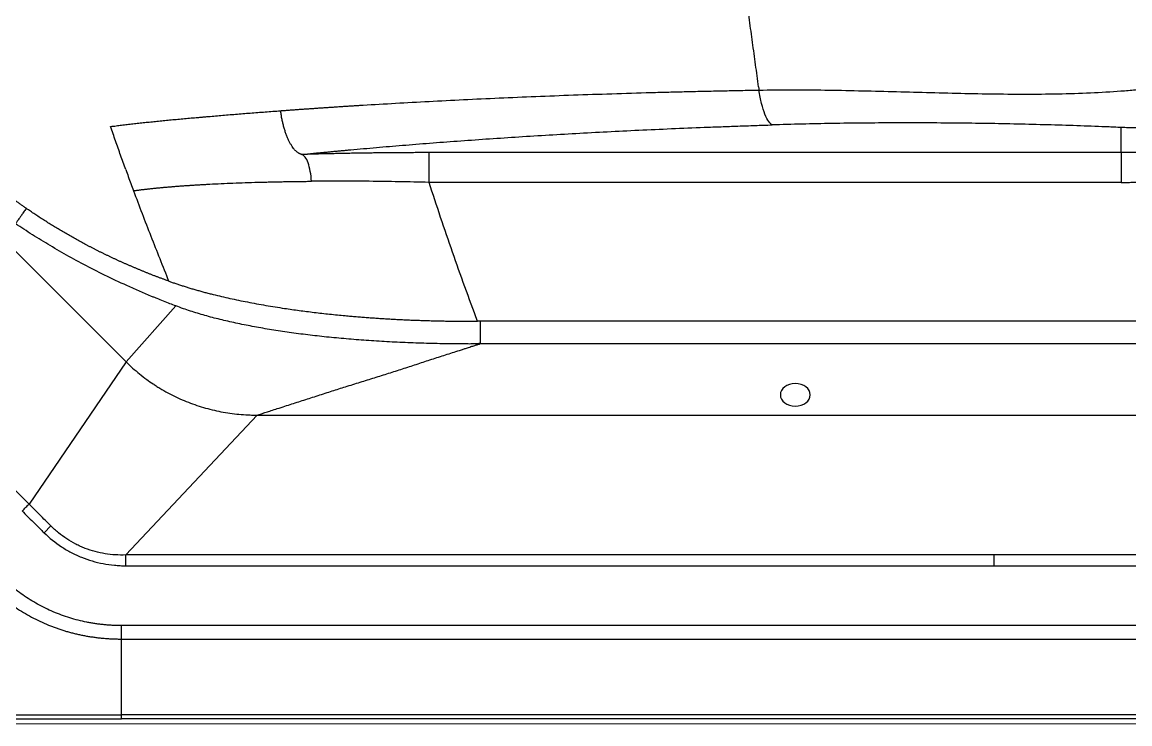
# Model space of a CAD drawing. Header units: inches. Extents: x 0 to 84, y -22 to 124.
# Drawn here: x 9.56 to 28.07, y 0.5 to 12.23 of the extents above; entities that cross this region are included whole.
import ezdxf

# ---------------------------------------------------------------- set-up
doc = ezdxf.new("R2010")
doc.units = ezdxf.units.IN
doc.header["$MEASUREMENT"] = 0
doc.layers.add('1', color=4, linetype='Continuous')

# ---------------------------------------------------------------- blocks, each defined once
blk = doc.blocks.new('2020 RELAY')
at = {"layer": '1', "color": 3, "linetype": 'Continuous', "lineweight": 25}
for p, q in [((7.454, 9.892), (11.294, 6.052)), ((27.929, 9.547), (27.929, 9.967)), ((9.673, 3.673), (3.889, 9.457)), ((16.359, 9.049), (16.359, 9.547)), ((27.929, 9.547), (16.359, 9.547)), ((27.929, 9.049), (16.359, 9.049)), ((12.127, 6.984), (11.294, 6.052)), ((28.526, 6.728), (17.213, 6.728)), ((17.213, 6.355), (28.526, 6.355)), ((11.294, 6.052), (9.673, 3.673)), ((11.289, 2.823), (13.484, 5.16)), ((13.484, 5.16), (30.25, 5.16)), ((9.923, 3.195), (10.035, 3.31)), ((30.25, 2.823), (11.289, 2.823)), ((25.803, 2.643), (25.803, 2.823)), ((11.289, 2.643), (30.25, 2.643)), ((48.879, 1.642), (11.22, 1.642)), ((11.22, 1.417), (48.879, 1.417)), ((48.879, 0.148), (11.22, 0.148)), ((48.879, 0.085), (11.22, 0.085))]:
    blk.add_line(p, q, dxfattribs=at)
at = {"layer": '1', "linetype": 'Continuous', "lineweight": 18}
blk.add_line((78.2, 0), (5.882, 0), dxfattribs=at)
at = {"layer": '1', "color": 3, "linetype": 'Continuous', "lineweight": 25, "flags": 128}
blk.add_lwpolyline([(21.866, 10.644), (21.87, 10.618), (21.873, 10.592)], dxfattribs=at)
at = {"layer": '1', "color": 1, "extrusion": (0, 0, -1)}
blk.add_ellipse((22.48, 5.499), major_axis=(0.25, 0), ratio=0.752466, dxfattribs=at)
at = {"layer": '1', "color": 3, "linetype": 'Continuous', "lineweight": 25}
for points, knots in [([(21.867, 10.644), (21.85, 10.768), (21.816, 11.016), (21.765, 11.389), (21.714, 11.762), (21.675, 12.05), (21.647, 12.253), (21.631, 12.372), (21.616, 12.491), (21.601, 12.61), (21.574, 12.831), (21.537, 13.155), (21.495, 13.586), (21.457, 14.023), (21.425, 14.464), (21.404, 14.814), (21.391, 15.07), (21.384, 15.231), (21.377, 15.392), (21.37, 15.553), (21.363, 15.715), (21.357, 15.877), (21.351, 16.039), (21.338, 16.418), (21.319, 17.013), (21.3, 17.828), (21.288, 18.643), (21.281, 19.46), (21.281, 20.276), (21.287, 21.093), (21.299, 21.908), (21.314, 22.56), (21.328, 23.048), (21.338, 23.373), (21.349, 23.697), (21.359, 23.974), (21.369, 24.204), (21.378, 24.387), (21.388, 24.569), (21.399, 24.751), (21.411, 24.932), (21.424, 25.112), (21.453, 25.494), (21.505, 26.072), (21.568, 26.629), (21.613, 26.976), (21.633, 27.125), (21.653, 27.273), (21.674, 27.422), (21.694, 27.571), (21.728, 27.82), (21.775, 28.168), (21.836, 28.615), (21.897, 29.063), (21.965, 29.56), (22.04, 30.107), (22.094, 30.505), (22.121, 30.703)], [0, 0, 0, 0, 0.019624, 0.039247, 0.05887, 0.078494, 0.08476, 0.090989, 0.0972, 0.103416, 0.109635, 0.131393, 0.153143, 0.17489, 0.196638, 0.218378, 0.226139, 0.233914, 0.241719, 0.24954, 0.257362, 0.265182, 0.273001, 0.28082, 0.319918, 0.359015, 0.398111, 0.437208, 0.476307, 0.515406, 0.554508, 0.593612, 0.609253, 0.624898, 0.640542, 0.656136, 0.66501, 0.673877, 0.682753, 0.691632, 0.70051, 0.709387, 0.718265, 0.757106, 0.795959, 0.803735, 0.811533, 0.819367, 0.827222, 0.835077, 0.84293, 0.86649, 0.890051, 0.913612, 0.937172, 0.968586, 1, 1, 1, 1]), ([(13.877, 10.248), (13.899, 10.249), (13.943, 10.252), (14.01, 10.257), (14.076, 10.262), (14.143, 10.267), (14.211, 10.272), (14.279, 10.277), (14.346, 10.281), (14.415, 10.286), (14.483, 10.291), (14.552, 10.295), (14.621, 10.3), (14.691, 10.305), (14.76, 10.309), (14.83, 10.314), (14.901, 10.319), (14.971, 10.323), (15.042, 10.328), (15.114, 10.332), (15.185, 10.337), (15.41, 10.351), (15.796, 10.373), (16.356, 10.404), (16.933, 10.433), (17.529, 10.461), (18.141, 10.487), (18.768, 10.511), (19.411, 10.532), (19.898, 10.547), (20.218, 10.556), (20.365, 10.56), (20.513, 10.563), (20.662, 10.567), (20.811, 10.571), (20.961, 10.574), (21.112, 10.577), (21.263, 10.581), (21.415, 10.584), (21.567, 10.587), (21.72, 10.59), (21.822, 10.591), (21.874, 10.592)], [0, 0, 0, 0, 0.010031, 0.020062, 0.030091, 0.04012, 0.050149, 0.060177, 0.070206, 0.080234, 0.090263, 0.100292, 0.110321, 0.120351, 0.130382, 0.140415, 0.150448, 0.160483, 0.17052, 0.180559, 0.190599, 0.200642, 0.275058, 0.349681, 0.424661, 0.499948, 0.575204, 0.650463, 0.725757, 0.800984, 0.817593, 0.83419, 0.850777, 0.867357, 0.883933, 0.900506, 0.917079, 0.933654, 0.950232, 0.966815, 0.983404, 1, 1, 1, 1]), ([(21.873, 10.592), (22.054, 10.596), (22.418, 10.598), (22.973, 10.594), (23.534, 10.583), (24.101, 10.569), (24.671, 10.553), (25.244, 10.538), (25.817, 10.528), (26.385, 10.524), (26.943, 10.53), (27.483, 10.548), (27.865, 10.572), (28.105, 10.591), (28.188, 10.599), (28.236, 10.604), (28.256, 10.605), (28.289, 10.609), (28.355, 10.615), (28.429, 10.623), (28.501, 10.632), (28.545, 10.637), (28.575, 10.641), (28.587, 10.642), (28.59, 10.642)], [0.2289549, 0.2289549, 0.2289549, 0.2289549, 0.2914539, 0.3539539, 0.4164539, 0.4789539, 0.5414539, 0.6039539, 0.6664539, 0.7289539, 0.7914539, 0.8539539, 0.9164539, 0.9320789, 0.9477039, 0.9496571, 0.9516102, 0.9555164, 0.9633289, 0.9789539, 0.9867664, 0.9945789, 0.9984852, 0.9999991, 0.9999991, 0.9999991, 0.9999991]), ([(11.036, 9.984), (11.051, 9.986), (11.081, 9.989), (11.127, 9.995), (11.173, 10.001), (11.22, 10.006), (11.266, 10.012), (11.314, 10.018), (11.361, 10.023), (11.409, 10.029), (11.458, 10.034), (11.507, 10.04), (11.556, 10.045), (11.606, 10.051), (11.657, 10.056), (11.708, 10.061), (11.759, 10.067), (11.811, 10.072), (11.863, 10.078), (11.916, 10.083), (11.969, 10.088), (12.023, 10.093), (12.077, 10.098), (12.132, 10.103), (12.187, 10.108), (12.242, 10.114), (12.298, 10.119), (12.355, 10.124), (12.411, 10.128), (12.468, 10.133), (12.526, 10.138), (12.584, 10.143), (12.662, 10.15), (12.76, 10.158), (12.881, 10.169), (13.002, 10.179), (13.124, 10.189), (13.246, 10.199), (13.37, 10.209), (13.495, 10.219), (13.621, 10.228), (13.748, 10.238), (13.834, 10.244), (13.877, 10.248)], [0, 0, 0, 0, 0.0194629, 0.0389311, 0.058406, 0.0778889, 0.0973813, 0.1168846, 0.1364003, 0.1559299, 0.175475, 0.195037, 0.2146171, 0.234213, 0.2538209, 0.2734367, 0.2930563, 0.312676, 0.3322916, 0.3518995, 0.3714958, 0.3910766, 0.4106381, 0.4301784, 0.4496984, 0.4691995, 0.4886832, 0.508151, 0.5276043, 0.5470443, 0.5664729, 0.5858919, 0.6053029, 0.6448627, 0.6843991, 0.7239134, 0.7634067, 0.8028799, 0.8423344, 0.8817715, 0.9211932, 0.9606019, 1, 1, 1, 1]), ([(14.231, 9.516), (14.23, 9.516), (14.227, 9.517), (14.222, 9.518), (14.216, 9.52), (14.211, 9.522), (14.205, 9.525), (14.198, 9.527), (14.191, 9.531), (14.184, 9.535), (14.172, 9.542), (14.157, 9.553), (14.139, 9.568), (14.124, 9.582), (14.109, 9.598), (14.092, 9.619), (14.074, 9.644), (14.058, 9.669), (14.045, 9.69), (14.033, 9.711), (14.018, 9.741), (13.999, 9.781), (13.977, 9.836), (13.956, 9.894), (13.94, 9.946), (13.928, 9.989), (13.92, 10.021), (13.912, 10.053), (13.905, 10.085), (13.898, 10.118), (13.892, 10.15), (13.887, 10.183), (13.882, 10.215), (13.878, 10.237), (13.877, 10.248)], [0, 0, 0, 0, 0.010141, 0.021228, 0.033262, 0.046249, 0.060183, 0.075055, 0.090849, 0.107548, 0.125138, 0.173839, 0.215141, 0.24917, 0.278298, 0.320013, 0.374123, 0.409648, 0.442373, 0.472328, 0.499561, 0.562789, 0.625411, 0.68764, 0.749656, 0.779423, 0.808687, 0.837462, 0.865756, 0.893572, 0.92091, 0.947766, 0.974132, 1, 1, 1, 1]), ([(29.718, 10.216), (29.621, 10.187), (29.392, 10.125), (29.014, 10.043), (28.655, 9.992), (28.413, 9.972), (28.31, 9.967), (28.272, 9.966), (28.234, 9.965), (28.187, 9.963), (28.11, 9.963), (28.034, 9.963), (27.967, 9.965), (27.938, 9.966), (27.929, 9.967)], [0.0149617, 0.0149617, 0.0149617, 0.0149617, 0.0625, 0.125, 0.1875, 0.21875, 0.2265625, 0.2304688, 0.234375, 0.2421875, 0.25, 0.265625, 0.2734375, 0.2771182, 0.2771182, 0.2771182, 0.2771182]), ([(14.231, 9.516), (14.254, 9.518), (14.298, 9.522), (14.365, 9.529), (14.433, 9.536), (14.501, 9.543), (14.569, 9.549), (14.637, 9.556), (14.705, 9.562), (14.773, 9.569), (14.842, 9.575), (14.911, 9.582), (14.98, 9.588), (15.167, 9.605), (15.475, 9.633), (15.914, 9.67), (16.365, 9.706), (16.83, 9.741), (17.306, 9.775), (17.797, 9.808), (18.298, 9.839), (18.811, 9.869), (19.333, 9.897), (19.865, 9.923), (20.406, 9.948), (20.866, 9.967), (21.239, 9.981), (21.474, 9.989), (21.664, 9.996), (21.807, 10.001), (21.95, 10.006), (22.046, 10.009), (22.094, 10.01)], [0, 0, 0, 0, 0.0104801, 0.0209407, 0.031382, 0.0418042, 0.0522075, 0.062592, 0.072958, 0.0833057, 0.0936351, 0.1039466, 0.1142404, 0.1245165, 0.1870612, 0.2490532, 0.3118547, 0.3739942, 0.4372644, 0.4998067, 0.5630639, 0.6255661, 0.6883492, 0.7504344, 0.8129653, 0.8750093, 0.9062702, 0.937405, 0.9530343, 0.9686755, 0.9843302, 1, 1, 1, 1]), ([(27.929, 9.967), (27.929, 9.967), (27.923, 9.967), (27.913, 9.967), (27.864, 9.97), (27.782, 9.973), (27.546, 9.983), (27.187, 9.996), (26.696, 10.011), (26.196, 10.024), (25.687, 10.034), (25.172, 10.04), (24.653, 10.044), (24.132, 10.044), (23.612, 10.041), (23.097, 10.035), (22.589, 10.024), (22.258, 10.015), (22.094, 10.01)], [0.2771182, 0.2771182, 0.2771182, 0.2771182, 0.2773438, 0.2792969, 0.28125, 0.296875, 0.3125, 0.375, 0.4375, 0.5, 0.5625, 0.625, 0.6875, 0.75, 0.8125, 0.875, 0.9375, 1, 1, 1, 1]), ([(11.29, 9.263), (11.275, 9.303), (11.246, 9.383), (11.203, 9.503), (11.161, 9.623), (11.119, 9.743), (11.077, 9.863), (11.05, 9.944), (11.036, 9.984)], [0, 0, 0, 0, 0.166637, 0.333283, 0.499941, 0.666612, 0.833298, 1, 1, 1, 1]), ([(9.625, 8.616), (9.61, 8.626), (9.58, 8.647), (9.534, 8.679), (9.49, 8.711), (9.445, 8.743), (9.4, 8.776), (9.356, 8.808), (9.313, 8.841), (9.269, 8.874), (9.226, 8.907), (9.183, 8.94), (9.14, 8.974), (9.098, 9.007), (9.056, 9.041), (9.014, 9.075), (8.973, 9.109), (8.932, 9.143), (8.891, 9.178), (8.85, 9.212), (8.81, 9.247), (8.769, 9.281), (8.73, 9.316), (8.69, 9.351), (8.651, 9.387), (8.612, 9.422), (8.573, 9.457), (8.547, 9.481), (8.534, 9.493)], [0, 0, 0, 0, 0.038279, 0.076572, 0.114879, 0.153201, 0.191538, 0.229888, 0.268254, 0.306634, 0.345029, 0.383439, 0.421863, 0.460302, 0.498756, 0.537224, 0.575707, 0.614205, 0.652717, 0.691245, 0.729788, 0.768346, 0.806919, 0.845507, 0.88411, 0.922726, 0.961356, 1, 1, 1, 1]), ([(16.359, 9.547), (16.342, 9.547), (16.307, 9.547), (16.256, 9.547), (16.204, 9.547), (16.152, 9.547), (16.1, 9.546), (16.048, 9.546), (15.996, 9.546), (15.945, 9.546), (15.893, 9.545), (15.842, 9.545), (15.79, 9.545), (15.739, 9.544), (15.687, 9.544), (15.636, 9.543), (15.585, 9.543), (15.533, 9.542), (15.482, 9.542), (15.431, 9.541), (15.38, 9.54), (15.329, 9.54), (15.262, 9.539), (15.18, 9.538), (15.084, 9.536), (14.987, 9.534), (14.891, 9.532), (14.795, 9.53), (14.7, 9.528), (14.605, 9.526), (14.511, 9.524), (14.417, 9.521), (14.324, 9.518), (14.262, 9.517), (14.231, 9.516)], [0, 0, 0, 0, 0.0239953, 0.0479679, 0.0719193, 0.0958509, 0.1197642, 0.1436607, 0.1675418, 0.1914092, 0.2152643, 0.2391085, 0.2629434, 0.2867705, 0.3105912, 0.3344072, 0.3582198, 0.3820306, 0.4058412, 0.4296529, 0.4534674, 0.4772861, 0.5011105, 0.5467261, 0.592257, 0.6377139, 0.6831075, 0.7284486, 0.7737481, 0.8190167, 0.8642653, 0.9095048, 0.9547461, 1, 1, 1, 1]), ([(14.393, 9.068), (14.39, 9.126), (14.383, 9.182), (14.364, 9.286), (14.351, 9.334), (14.322, 9.415), (14.305, 9.448), (14.269, 9.496), (14.25, 9.511), (14.231, 9.516)], [0, 0, 0, 0, 0.25, 0.25, 0.5, 0.5, 0.75, 0.75, 1, 1, 1, 1]), ([(28.485, 9.569), (28.468, 9.567), (28.435, 9.565), (28.384, 9.561), (28.334, 9.558), (28.283, 9.555), (28.233, 9.553), (28.182, 9.551), (28.131, 9.55), (28.081, 9.548), (28.03, 9.547), (27.98, 9.547), (27.946, 9.547), (27.929, 9.547)], [0, 0, 0, 0, 0.09095, 0.181876, 0.272785, 0.36368, 0.454567, 0.545452, 0.636338, 0.727231, 0.818136, 0.909057, 1, 1, 1, 1]), ([(27.929, 9.547), (27.929, 9.541), (27.929, 9.524), (27.929, 9.47), (27.929, 9.432), (27.929, 9.341), (27.929, 9.288), (27.929, 9.172), (27.929, 9.111), (27.929, 9.049)], [0, 0, 0, 0, 0.25, 0.25, 0.5, 0.5, 0.75, 0.75, 1, 1, 1, 1]), ([(11.29, 9.263), (11.304, 9.224), (11.332, 9.146), (11.375, 9.028), (11.404, 8.95), (11.419, 8.91)], [0, 0, 0, 0, 0.331366, 0.664697, 1, 1, 1, 1]), ([(27.929, 9.049), (27.942, 9.049), (27.968, 9.049), (28.008, 9.049), (28.048, 9.05), (28.088, 9.051), (28.147, 9.053), (28.225, 9.056), (28.323, 9.062), (28.423, 9.069), (28.491, 9.074), (28.526, 9.077)], [0, 0, 0, 0, 0.0654244, 0.1314662, 0.1981285, 0.2654145, 0.3333273, 0.493449, 0.657914, 0.8267544, 1, 1, 1, 1]), ([(11.419, 8.91), (11.426, 8.911), (11.44, 8.913), (11.462, 8.916), (11.483, 8.919), (11.506, 8.922), (11.528, 8.925), (11.551, 8.928), (11.574, 8.931), (11.597, 8.933), (11.621, 8.936), (11.645, 8.939), (11.669, 8.942), (11.693, 8.944), (11.718, 8.947), (11.743, 8.95), (11.769, 8.952), (11.795, 8.955), (11.821, 8.957), (11.847, 8.96), (11.873, 8.962), (11.9, 8.965), (11.927, 8.967), (11.955, 8.97), (11.983, 8.972), (12.011, 8.975), (12.039, 8.977), (12.067, 8.979), (12.096, 8.982), (12.125, 8.984), (12.155, 8.986), (12.184, 8.988), (12.214, 8.991), (12.244, 8.993), (12.275, 8.995), (12.305, 8.997), (12.336, 8.999), (12.368, 9.001), (12.399, 9.003), (12.431, 9.005), (12.463, 9.007), (12.495, 9.009), (12.527, 9.011), (12.56, 9.013), (12.593, 9.015), (12.626, 9.017), (12.66, 9.019), (12.744, 9.023), (12.883, 9.03), (13.081, 9.039), (13.287, 9.046), (13.452, 9.051), (13.574, 9.054), (13.649, 9.056), (13.725, 9.058), (13.803, 9.06), (13.883, 9.061), (13.964, 9.063), (14.047, 9.064), (14.132, 9.065), (14.217, 9.066), (14.305, 9.067), (14.364, 9.068), (14.393, 9.068)], [0, 0, 0, 0, 0.010742, 0.021492, 0.03225, 0.043016, 0.05379, 0.064572, 0.075362, 0.08616, 0.096965, 0.107779, 0.1186, 0.12943, 0.140267, 0.151112, 0.161964, 0.172825, 0.183693, 0.194569, 0.205453, 0.216344, 0.227243, 0.23815, 0.249064, 0.259986, 0.270916, 0.281853, 0.292798, 0.30375, 0.31471, 0.325677, 0.336652, 0.347634, 0.358623, 0.36962, 0.380624, 0.391636, 0.402655, 0.413681, 0.424714, 0.435754, 0.446802, 0.457857, 0.468919, 0.479988, 0.491064, 0.502147, 0.563404, 0.625174, 0.68745, 0.750221, 0.771554, 0.793165, 0.815053, 0.837217, 0.859657, 0.88237, 0.905356, 0.928613, 0.95214, 0.975937, 1, 1, 1, 1]), ([(11.419, 8.91), (11.513, 8.657), (11.609, 8.404), (11.757, 8.027), (11.806, 7.901), (11.907, 7.65), (11.957, 7.524), (12.009, 7.399)], [0, 0, 0, 0, 0.5, 0.5, 0.75, 0.75, 1, 1, 1, 1]), ([(16.359, 9.049), (16.021, 9.058), (15.688, 9.064), (15.196, 9.069), (15.034, 9.069), (14.711, 9.07), (14.552, 9.069), (14.393, 9.068)], [0, 0, 0, 0, 0.5, 0.5, 0.75, 0.75, 1, 1, 1, 1]), ([(17.17, 6.728), (17.098, 6.92), (17.027, 7.113), (16.887, 7.498), (16.818, 7.691), (16.616, 8.271), (16.486, 8.659), (16.359, 9.049)], [0, 0, 0, 0, 0.25, 0.25, 0.5, 0.5, 1, 1, 1, 1]), ([(9.625, 8.616), (9.617, 8.604), (9.602, 8.581), (9.574, 8.541), (9.544, 8.497), (9.515, 8.456), (9.485, 8.413), (9.461, 8.378), (9.451, 8.363), (9.447, 8.358)], [0, 0, 0, 0, 0.0625, 0.125, 0.25, 0.375, 0.5, 0.75, 1, 1, 1, 1]), ([(12.009, 7.399), (11.993, 7.405), (11.961, 7.416), (11.914, 7.434), (11.867, 7.451), (11.82, 7.469), (11.773, 7.486), (11.727, 7.504), (11.681, 7.522), (11.636, 7.54), (11.59, 7.559), (11.545, 7.577), (11.5, 7.596), (11.455, 7.614), (11.411, 7.633), (11.366, 7.652), (11.322, 7.672), (11.278, 7.691), (11.235, 7.71), (11.191, 7.73), (11.148, 7.75), (11.105, 7.769), (11.063, 7.789), (11.02, 7.81), (10.978, 7.83), (10.936, 7.85), (10.894, 7.871), (10.852, 7.891), (10.811, 7.912), (10.77, 7.933), (10.729, 7.954), (10.688, 7.975), (10.647, 7.996), (10.607, 8.018), (10.567, 8.039), (10.527, 8.061), (10.487, 8.083), (10.447, 8.104), (10.408, 8.126), (10.369, 8.149), (10.33, 8.171), (10.291, 8.193), (10.252, 8.216), (10.214, 8.238), (10.176, 8.261), (10.138, 8.284), (10.1, 8.307), (10.062, 8.33), (10.025, 8.353), (9.988, 8.376), (9.951, 8.4), (9.914, 8.423), (9.877, 8.447), (9.84, 8.471), (9.804, 8.495), (9.768, 8.519), (9.732, 8.543), (9.696, 8.567), (9.661, 8.591), (9.637, 8.607), (9.625, 8.616)], [0, 0, 0, 0, 0.017294, 0.03458, 0.05186, 0.069134, 0.086401, 0.103663, 0.12092, 0.138172, 0.155418, 0.172661, 0.189899, 0.207133, 0.224364, 0.241591, 0.258815, 0.276036, 0.293256, 0.310473, 0.327688, 0.344902, 0.362115, 0.379327, 0.396539, 0.41375, 0.430961, 0.448172, 0.465383, 0.482595, 0.499807, 0.51702, 0.534234, 0.551449, 0.568665, 0.585882, 0.603102, 0.620323, 0.637546, 0.654771, 0.671999, 0.68923, 0.706464, 0.723701, 0.740941, 0.758184, 0.775431, 0.792682, 0.809936, 0.827194, 0.844456, 0.861722, 0.878992, 0.896266, 0.913544, 0.930826, 0.948113, 0.965404, 0.9827, 1, 1, 1, 1]), ([(12.127, 6.984), (12.094, 6.997), (12.024, 7.023), (11.919, 7.064), (11.839, 7.097), (11.787, 7.118), (11.752, 7.132), (11.691, 7.157), (11.572, 7.208), (11.339, 7.309), (11.023, 7.456), (10.67, 7.633), (10.337, 7.812), (10.024, 7.992), (9.727, 8.174), (9.539, 8.296), (9.447, 8.358)], [0, 0, 0, 0, 0.0139531, 0.0295781, 0.0452031, 0.0491094, 0.0530156, 0.0608281, 0.0764531, 0.1077031, 0.1702031, 0.2327031, 0.2952031, 0.3577031, 0.4202031, 0.4827031, 0.4827031, 0.4827031, 0.4827031]), ([(12.009, 7.399), (12.018, 7.396), (12.038, 7.389), (12.067, 7.379), (12.097, 7.368), (12.127, 7.358), (12.157, 7.348), (12.188, 7.338), (12.219, 7.328), (12.25, 7.318), (12.282, 7.308), (12.313, 7.298), (12.345, 7.288), (12.378, 7.278), (12.41, 7.268), (12.443, 7.259), (12.476, 7.249), (12.51, 7.24), (12.543, 7.231), (12.577, 7.221), (12.612, 7.212), (12.646, 7.203), (12.681, 7.194), (12.716, 7.185), (12.83, 7.157), (13.028, 7.11), (13.321, 7.05), (13.626, 6.994), (13.916, 6.947), (14.187, 6.909), (14.438, 6.877), (14.695, 6.848), (14.9, 6.827), (15.05, 6.814), (15.142, 6.806), (15.235, 6.798), (15.328, 6.791), (15.421, 6.785), (15.514, 6.778), (15.607, 6.772), (15.701, 6.767), (15.796, 6.762), (15.89, 6.757), (15.985, 6.753), (16.08, 6.748), (16.176, 6.745), (16.271, 6.742), (16.367, 6.739), (16.464, 6.736), (16.561, 6.734), (16.658, 6.732), (16.755, 6.731), (16.852, 6.729), (16.95, 6.729), (17.049, 6.728), (17.114, 6.728), (17.147, 6.728)], [0, 0, 0, 0, 0.0082278, 0.0164492, 0.0246648, 0.032875, 0.0410805, 0.0492819, 0.0574796, 0.0656742, 0.0738661, 0.0820559, 0.0902438, 0.0984302, 0.1066155, 0.1148001, 0.1229843, 0.1311686, 0.1393535, 0.14754, 0.155729, 0.1639213, 0.1721177, 0.1803192, 0.1885265, 0.2515073, 0.3141475, 0.3764818, 0.4387272, 0.4854777, 0.5323904, 0.5795148, 0.6266827, 0.6430227, 0.6593188, 0.6755765, 0.6918013, 0.7079984, 0.7241733, 0.7403315, 0.7564795, 0.7726217, 0.7887619, 0.8049035, 0.8210498, 0.8372041, 0.8533697, 0.8695496, 0.8857469, 0.9019658, 0.9182114, 0.9344885, 0.9508016, 0.9671551, 0.9835532, 1, 1, 1, 1]), ([(17.213, 6.355), (17.205, 6.355), (17.194, 6.354), (17.179, 6.354), (17.168, 6.353), (17.157, 6.353), (17.141, 6.352), (17.115, 6.351), (17.078, 6.349), (17.032, 6.348), (16.987, 6.349), (16.927, 6.349), (16.822, 6.35), (16.672, 6.351), (16.432, 6.355), (16.135, 6.364), (15.783, 6.378), (15.436, 6.398), (15.098, 6.423), (14.767, 6.452), (14.446, 6.486), (14.135, 6.525), (13.834, 6.568), (13.544, 6.616), (13.264, 6.669), (12.995, 6.727), (12.736, 6.79), (12.488, 6.86), (12.286, 6.926), (12.169, 6.969), (12.127, 6.984)], [0.4827031, 0.4827031, 0.4827031, 0.4827031, 0.4846563, 0.4856328, 0.4866094, 0.4875859, 0.4885625, 0.4905156, 0.4944219, 0.4983281, 0.5022344, 0.5061406, 0.5139531, 0.5295781, 0.5452031, 0.5764531, 0.6077031, 0.6389531, 0.6702031, 0.7014531, 0.7327031, 0.7639531, 0.7952031, 0.8264531, 0.8577031, 0.8889531, 0.9202031, 0.9514531, 0.9827031, 1, 1, 1, 1]), ([(17.147, 6.728), (17.151, 6.728), (17.159, 6.728), (17.166, 6.728), (17.17, 6.728)], [0, 0, 0, 0, 0.5, 1, 1, 1, 1]), ([(17.213, 6.728), (17.206, 6.728), (17.192, 6.728), (17.177, 6.728), (17.17, 6.728)], [0, 0, 0, 0, 0.500036, 1, 1, 1, 1]), ([(17.213, 6.728), (17.213, 6.717), (17.213, 6.693), (17.213, 6.647), (17.213, 6.591), (17.213, 6.529), (17.213, 6.455), (17.213, 6.384), (17.213, 6.359), (17.213, 6.355)], [0, 0, 0, 0, 0.0625, 0.125, 0.25, 0.375, 0.5, 0.75, 1, 1, 1, 1]), ([(13.484, 5.16), (13.508, 5.167), (13.559, 5.184), (13.637, 5.208), (13.725, 5.237), (13.83, 5.27), (13.946, 5.308), (14.065, 5.346), (14.181, 5.384), (14.297, 5.421), (14.454, 5.472), (14.648, 5.534), (14.842, 5.596), (14.997, 5.644), (15.116, 5.682), (15.238, 5.72), (15.397, 5.769), (15.595, 5.831), (15.829, 5.906), (16.021, 5.968), (16.174, 6.018), (16.326, 6.068), (16.518, 6.13), (16.712, 6.193), (16.849, 6.237), (16.927, 6.262), (16.991, 6.282), (17.054, 6.303), (17.118, 6.324), (17.17, 6.34), (17.2, 6.35), (17.213, 6.355)], [0, 0, 0, 0, 0.019572, 0.040405, 0.062499, 0.090631, 0.124998, 0.156248, 0.187497, 0.218743, 0.249996, 0.314799, 0.374994, 0.404448, 0.437494, 0.468744, 0.499994, 0.562494, 0.624993, 0.687494, 0.718744, 0.749995, 0.812496, 0.874997, 0.906248, 0.923544, 0.937499, 0.958009, 0.975263, 0.98926, 1, 1, 1, 1]), ([(11.294, 6.052), (11.33, 6.016), (11.403, 5.946), (11.518, 5.848), (11.633, 5.759), (11.716, 5.701), (11.769, 5.666), (11.795, 5.649), (11.838, 5.622), (11.914, 5.576), (12.068, 5.49), (12.298, 5.384), (12.585, 5.284), (12.88, 5.212), (13.13, 5.176), (13.307, 5.164), (13.395, 5.161), (13.446, 5.16), (13.471, 5.16), (13.484, 5.16)], [0, 0, 0, 0, 0.0625, 0.125, 0.1875, 0.242188, 0.25, 0.265625, 0.28125, 0.3125, 0.375, 0.5, 0.625, 0.75, 0.875, 0.9375, 0.96875, 0.984375, 1, 1, 1, 1]), ([(9.558, 3.558), (9.579, 3.579), (9.599, 3.6), (9.639, 3.639), (9.657, 3.657), (9.673, 3.673)], [0, 0, 0, 0, 0.5, 0.5, 1, 1, 1, 1]), ([(9.558, 3.558), (9.618, 3.497), (9.679, 3.436), (9.77, 3.346), (9.801, 3.316), (9.847, 3.27), (9.862, 3.255), (9.892, 3.225), (9.907, 3.21), (9.923, 3.195)], [0, 0, 0, 0, 0.5, 0.5, 0.75, 0.75, 0.875, 0.875, 1, 1, 1, 1]), ([(10.035, 3.31), (10.02, 3.325), (10.005, 3.34), (9.975, 3.371), (9.96, 3.386), (9.915, 3.431), (9.884, 3.461), (9.794, 3.552), (9.733, 3.613), (9.673, 3.673)], [0, 0, 0, 0, 0.125, 0.125, 0.25, 0.25, 0.5, 0.5, 1, 1, 1, 1]), ([(9.923, 3.195), (10.014, 3.106), (10.112, 3.028), (10.268, 2.925), (10.322, 2.893), (10.406, 2.85), (10.434, 2.836), (10.491, 2.809), (10.521, 2.797), (10.668, 2.737), (10.788, 2.702), (10.973, 2.667), (11.036, 2.658), (11.13, 2.649), (11.162, 2.646), (11.225, 2.643), (11.257, 2.643), (11.289, 2.643)], [0, 0, 0, 0, 0.25, 0.25, 0.375, 0.375, 0.4375, 0.4375, 0.5, 0.5, 0.75, 0.75, 0.875, 0.875, 0.9375, 0.9375, 1, 1, 1, 1]), ([(11.289, 2.823), (11.231, 2.82), (11.172, 2.821), (11.057, 2.827), (11, 2.834), (10.83, 2.861), (10.719, 2.891), (10.584, 2.944), (10.557, 2.955), (10.504, 2.978), (10.478, 2.991), (10.402, 3.03), (10.352, 3.059), (10.256, 3.122), (10.209, 3.156), (10.142, 3.211), (10.12, 3.23), (10.088, 3.259), (10.077, 3.269), (10.056, 3.289), (10.046, 3.3), (10.035, 3.31)], [0, 0, 0, 0, 0.125, 0.125, 0.25, 0.25, 0.5, 0.5, 0.5625, 0.5625, 0.625, 0.625, 0.75, 0.75, 0.875, 0.875, 0.9375, 0.9375, 0.96875, 0.96875, 1, 1, 1, 1]), ([(11.289, 2.643), (11.289, 2.676), (11.289, 2.71), (11.289, 2.771), (11.289, 2.799), (11.289, 2.823)], [0, 0, 0, 0, 0.5, 0.5, 1, 1, 1, 1]), ([(11.22, 1.642), (11.208, 1.642), (11.185, 1.642), (11.15, 1.643), (11.116, 1.644), (11.081, 1.645), (11.047, 1.647), (11.012, 1.649), (10.978, 1.651), (10.944, 1.654), (10.91, 1.658), (10.875, 1.661), (10.841, 1.666), (10.807, 1.67), (10.773, 1.675), (10.739, 1.68), (10.705, 1.686), (10.672, 1.692), (10.601, 1.706), (10.494, 1.73), (10.353, 1.77), (10.214, 1.817), (10.033, 1.889), (9.814, 1.996), (9.608, 2.124), (9.453, 2.238), (9.366, 2.31), (9.306, 2.363), (9.269, 2.396), (9.234, 2.429), (9.201, 2.462), (9.169, 2.494), (9.149, 2.516), (9.139, 2.527)], [0, 0, 0, 0, 0.014904, 0.029787, 0.04465, 0.059496, 0.074327, 0.089144, 0.103949, 0.118745, 0.133533, 0.148316, 0.163095, 0.177873, 0.192651, 0.207432, 0.222217, 0.237009, 0.251809, 0.314932, 0.377905, 0.4409, 0.504086, 0.629975, 0.754624, 0.816335, 0.877749, 0.899605, 0.920858, 0.941516, 0.961587, 0.981078, 1, 1, 1, 1]), ([(8.971, 2.348), (8.978, 2.341), (8.991, 2.326), (9.012, 2.305), (9.034, 2.283), (9.056, 2.262), (9.079, 2.24), (9.102, 2.218), (9.126, 2.196), (9.151, 2.175), (9.176, 2.153), (9.233, 2.105), (9.323, 2.034), (9.449, 1.944), (9.579, 1.86), (9.715, 1.783), (9.855, 1.713), (9.972, 1.662), (10.062, 1.626), (10.125, 1.603), (10.188, 1.581), (10.252, 1.56), (10.317, 1.541), (10.383, 1.523), (10.449, 1.506), (10.516, 1.491), (10.583, 1.477), (10.651, 1.465), (10.72, 1.454), (10.79, 1.444), (10.86, 1.436), (10.931, 1.429), (11.002, 1.424), (11.074, 1.42), (11.147, 1.418), (11.195, 1.417), (11.22, 1.417)], [0, 0, 0, 0, 0.011854, 0.023886, 0.036099, 0.048496, 0.06108, 0.073852, 0.086816, 0.099974, 0.113326, 0.126873, 0.188452, 0.250944, 0.312541, 0.374599, 0.437246, 0.500631, 0.527261, 0.553974, 0.580782, 0.607695, 0.634718, 0.661861, 0.689132, 0.716538, 0.74409, 0.771794, 0.79966, 0.827697, 0.855913, 0.884316, 0.912917, 0.941724, 0.970748, 1, 1, 1, 1]), ([(11.22, 1.417), (11.22, 1.43), (11.22, 1.445), (11.22, 1.479), (11.22, 1.497), (11.22, 1.537), (11.22, 1.558), (11.22, 1.6), (11.22, 1.621), (11.22, 1.642)], [0, 0, 0, 0, 0.25, 0.25, 0.5, 0.5, 0.75, 0.75, 1, 1, 1, 1]), ([(11.22, 0.148), (11.22, 0.33), (11.22, 0.528), (11.22, 0.954), (11.22, 1.18), (11.22, 1.417)], [0, 0, 0, 0, 0.5, 0.5, 1, 1, 1, 1]), ([(5.882, 0.085), (5.884, 0.085), (5.888, 0.085), (5.894, 0.085), (5.9, 0.085), (5.907, 0.085), (5.913, 0.085), (5.92, 0.085), (5.927, 0.085), (5.933, 0.085), (5.94, 0.085), (5.947, 0.085), (5.954, 0.085), (5.962, 0.085), (5.969, 0.085), (5.976, 0.085), (5.984, 0.085), (5.991, 0.085), (5.999, 0.085), (6.007, 0.085), (6.014, 0.085), (6.022, 0.085), (6.03, 0.085), (6.039, 0.085), (6.047, 0.085), (6.055, 0.085), (6.064, 0.085), (6.072, 0.085), (6.081, 0.085), (6.089, 0.085), (6.098, 0.085), (6.107, 0.085), (6.116, 0.085), (6.125, 0.085), (6.134, 0.085), (6.144, 0.085), (6.153, 0.085), (6.162, 0.085), (6.172, 0.085), (6.182, 0.085), (6.191, 0.085), (6.201, 0.085), (6.211, 0.085), (6.221, 0.085), (6.231, 0.085), (6.242, 0.085), (6.252, 0.085), (6.262, 0.085), (6.273, 0.085), (6.283, 0.085), (6.294, 0.085), (6.305, 0.085), (6.316, 0.085), (6.327, 0.085), (6.338, 0.085), (6.349, 0.085), (6.36, 0.085), (6.372, 0.085), (6.383, 0.085), (6.395, 0.085), (6.406, 0.085), (6.418, 0.085), (6.43, 0.085), (6.442, 0.085), (6.454, 0.085), (6.466, 0.085), (6.478, 0.085), (6.49, 0.085), (6.503, 0.085), (6.515, 0.085), (6.528, 0.085), (6.541, 0.085), (6.553, 0.085), (6.566, 0.085), (6.579, 0.085), (6.592, 0.085), (6.605, 0.085), (6.698, 0.085), (6.869, 0.085), (7.119, 0.085), (7.329, 0.085), (7.584, 0.085), (7.965, 0.085), (8.498, 0.085), (9.158, 0.085), (9.873, 0.085), (10.579, 0.085), (11.031, 0.085), (11.22, 0.085)], [0, 0, 0, 0, 0.001151, 0.00232, 0.0035064, 0.0047105, 0.0059323, 0.0071718, 0.008429, 0.009704, 0.0109966, 0.012307, 0.0136352, 0.014981, 0.0163446, 0.0177259, 0.019125, 0.0205418, 0.0219764, 0.0234288, 0.0248989, 0.0263867, 0.0278924, 0.0294158, 0.030957, 0.032516, 0.0340927, 0.0356873, 0.0372996, 0.0389297, 0.0405776, 0.0422432, 0.0439267, 0.0456279, 0.0473469, 0.0490837, 0.0508383, 0.0526107, 0.0544009, 0.0562089, 0.0580346, 0.0598782, 0.0617395, 0.0636187, 0.0655156, 0.0674303, 0.0693628, 0.071313, 0.0732811, 0.075267, 0.0772706, 0.079292, 0.0813312, 0.0833882, 0.085463, 0.0875555, 0.0896659, 0.091794, 0.0939399, 0.0961035, 0.098285, 0.1004842, 0.1027012, 0.1049359, 0.1071885, 0.1094588, 0.1117468, 0.1140527, 0.1163763, 0.1187176, 0.1210767, 0.1234536, 0.1258482, 0.1282606, 0.1306907, 0.1331386, 0.1356042, 0.1380876, 0.1849529, 0.2317983, 0.2786024, 0.3032682, 0.3746921, 0.4928272, 0.6028326, 0.7459674, 0.8941844, 1, 1, 1, 1]), ([(8.16, 0.151), (8.245, 0.15), (8.415, 0.15), (8.67, 0.149), (8.925, 0.148), (9.18, 0.148), (9.435, 0.148), (9.69, 0.148), (9.945, 0.148), (10.2, 0.148), (10.455, 0.148), (10.71, 0.148), (10.965, 0.148), (11.135, 0.148), (11.22, 0.148)], [0, 0, 0, 0, 0.083336, 0.166674, 0.250011, 0.333344, 0.416671, 0.499999, 0.583328, 0.66666, 0.75, 0.833336, 0.916668, 1, 1, 1, 1]), ([(11.22, 0.085), (11.22, 0.086), (11.22, 0.088), (11.22, 0.094), (11.22, 0.099), (11.22, 0.115), (11.22, 0.129), (11.22, 0.148)], [0, 0, 0, 0, 0.25, 0.25, 0.5, 0.5, 1, 1, 1, 1])]:
    blk.add_open_spline(points, degree=3, knots=knots, dxfattribs=at)
blk.add_open_spline([(22.094, 10.01), (22.08, 10.018), (22.038, 10.056), (21.972, 10.179), (21.913, 10.361), (21.884, 10.512), (21.873, 10.592)], degree=3, dxfattribs=at)

msp = doc.modelspace()

# ---------------------------------------------------------------- block references
msp.add_blockref('2020 RELAY', (0, 0.5))

doc.saveas('drawing.dxf')
